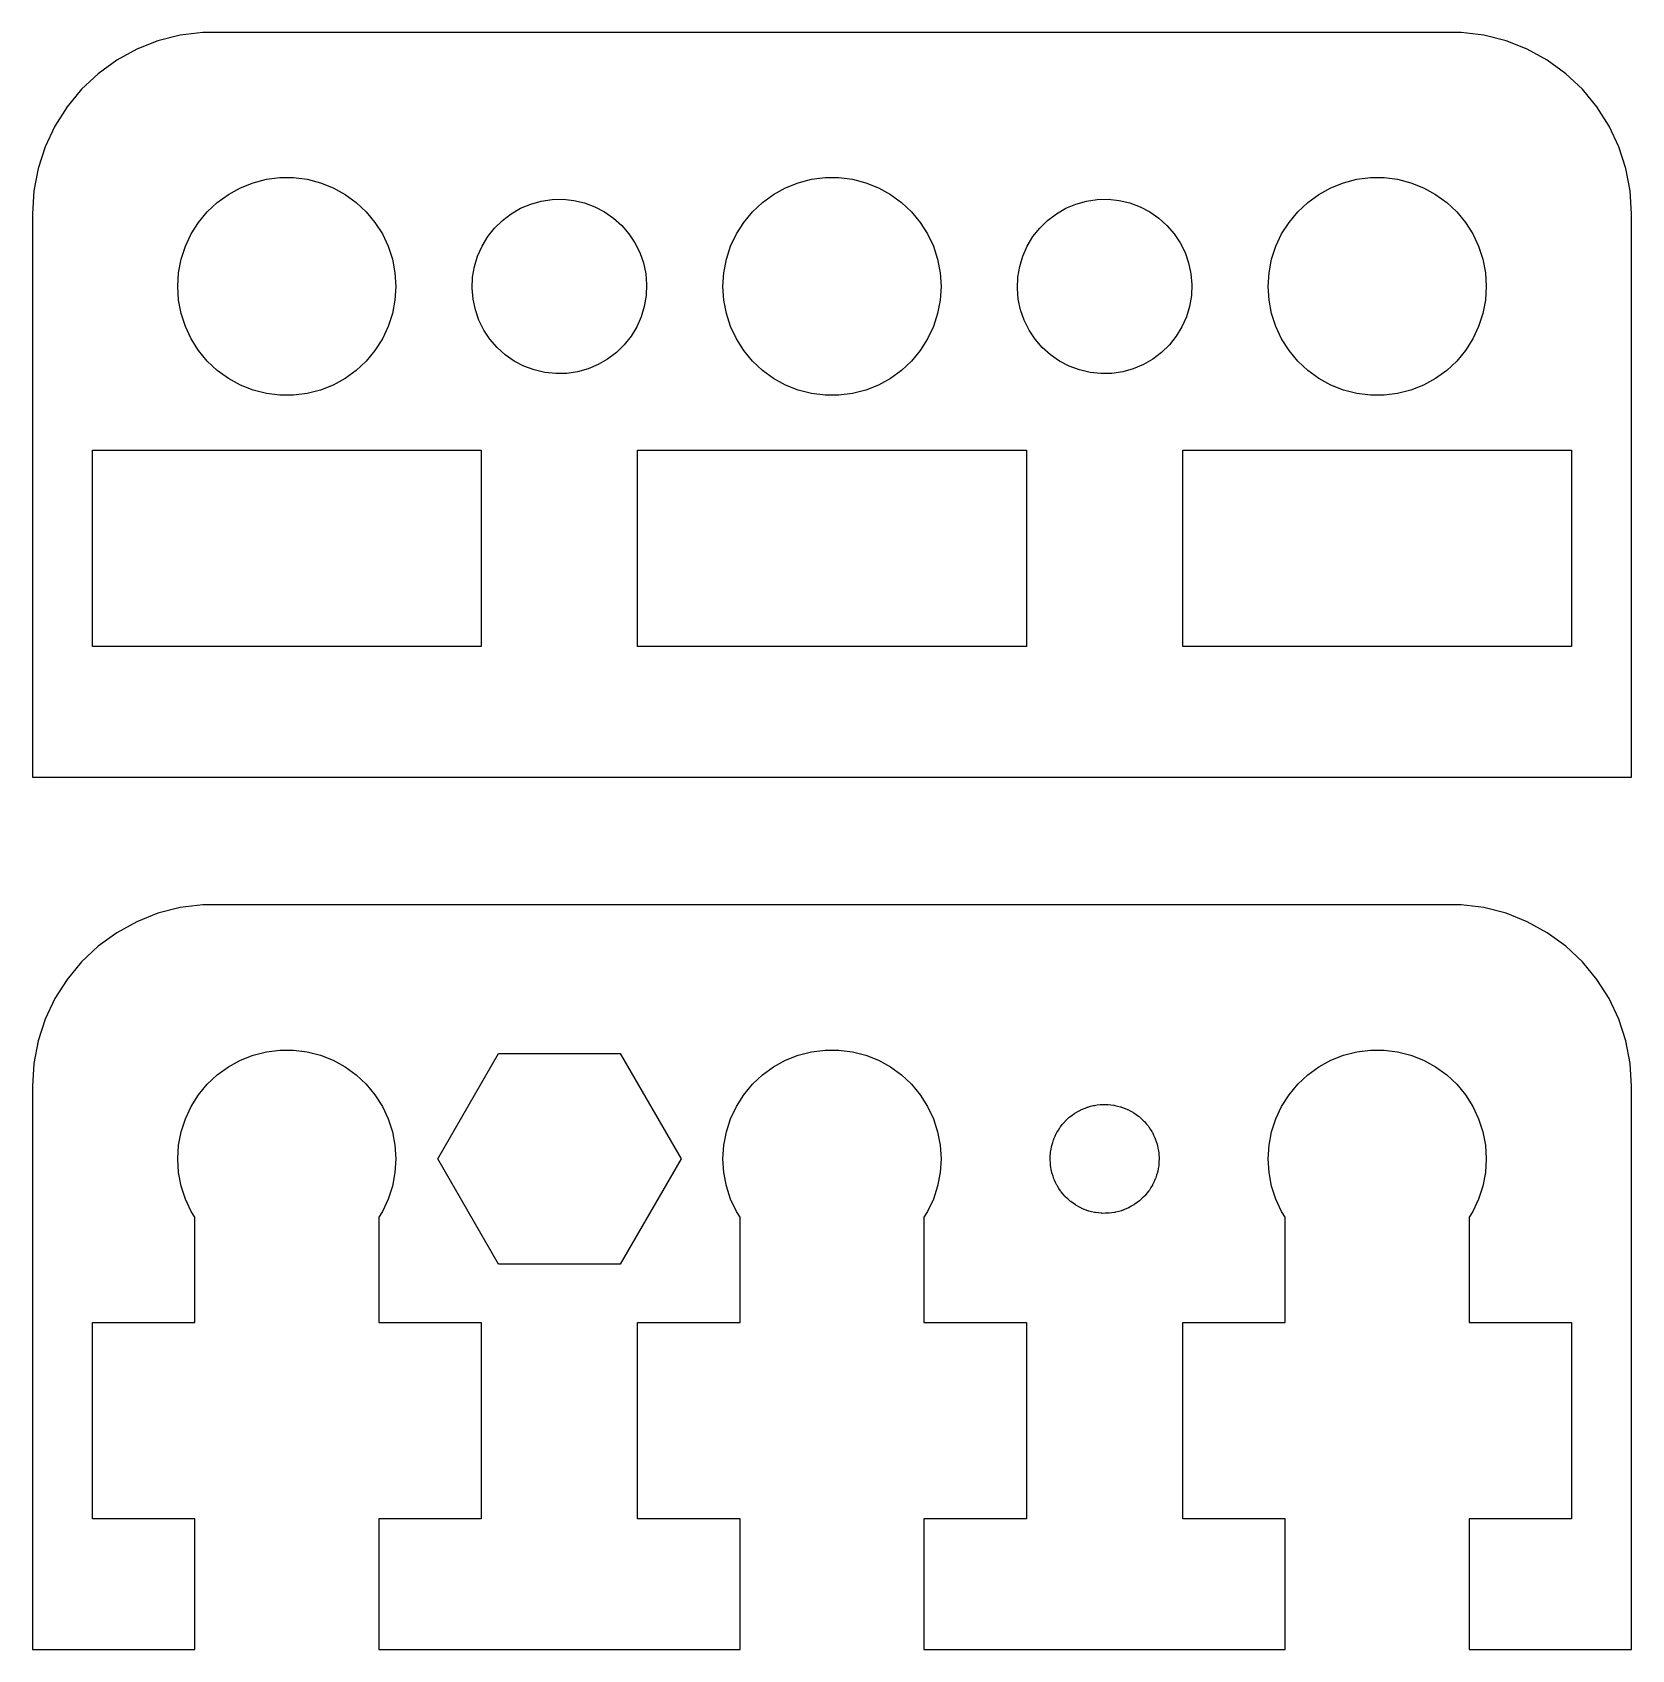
# Model space of a CAD drawing. Header units: metres. Extents: x -22 to 22, y 0 to 92.5.
# Drawn here: x -22 to 22, y 48 to 92.49 of the extents above; entities that cross this region are included whole.
import ezdxf

# ---------------------------------------------------------------- set-up
doc = ezdxf.new("R2010")
doc.units = ezdxf.units.M

msp = doc.modelspace()

# ---------------------------------------------------------------- linework, layer by layer
for p, q in [((-18.5451, 92.2553), (-19.1289, 92.0241)), ((-17.9369, 92.4114), (-18.5451, 92.2553)), ((-17.3139, 92.4901), (-17.9369, 92.4114)), ((17.3139, 92.4901), (-17.3139, 92.4901)), ((17.9369, 92.4114), (17.3139, 92.4901)), ((18.5451, 92.2553), (17.9369, 92.4114)), ((19.1289, 92.0241), (18.5451, 92.2553)), ((-19.6791, 91.7216), (-20.1871, 91.3526)), ((-19.1289, 92.0241), (-19.6791, 91.7216)), ((19.6791, 91.7216), (19.1289, 92.0241)), ((20.1871, 91.3526), (19.6791, 91.7216)), ((-20.1871, 91.3526), (-20.6448, 90.9227)), ((20.6448, 90.9227), (20.1871, 91.3526)), ((-20.6448, 90.9227), (-21.0451, 90.4389)), ((21.0451, 90.4389), (20.6448, 90.9227)), ((-21.0451, 90.4389), (-21.3815, 89.9088)), ((21.3815, 89.9088), (21.0451, 90.4389)), ((-21.3815, 89.9088), (-21.6489, 89.3406)), ((21.6489, 89.3406), (21.3815, 89.9088)), ((-21.6489, 89.3406), (-21.8429, 88.7434)), ((21.8429, 88.7434), (21.6489, 89.3406)), ((-21.8429, 88.7434), (-21.9606, 88.1267)), ((21.9606, 88.1267), (21.8429, 88.7434)), ((-21.9606, 88.1267), (-22, 87.5)), ((-16.6075, 88.033), (-16.2773, 88.2145)), ((-16.2773, 88.2145), (-15.927, 88.3532)), ((-15.927, 88.3532), (-15.5621, 88.4469)), ((-15.5621, 88.4469), (-15.1884, 88.4941)), ((-15.1884, 88.4941), (-14.8116, 88.4941)), ((-14.8116, 88.4941), (-14.4379, 88.4469)), ((-14.4379, 88.4469), (-14.0729, 88.3532)), ((-14.0729, 88.3532), (-13.7227, 88.2145)), ((-13.7227, 88.2145), (-13.3925, 88.033)), ((-1.60747, 88.033), (-1.27733, 88.2145)), ((-1.27733, 88.2145), (-0.92705, 88.3532)), ((-0.92705, 88.3532), (-0.56213, 88.4469)), ((-0.56213, 88.4469), (-0.18837, 88.4941)), ((-0.18837, 88.4941), (0.18837, 88.4941)), ((0.18837, 88.4941), (0.56213, 88.4469)), ((0.56213, 88.4469), (0.92705, 88.3532)), ((0.92705, 88.3532), (1.27733, 88.2145)), ((1.27733, 88.2145), (1.60747, 88.033)), ((13.3925, 88.033), (13.7227, 88.2145)), ((13.7227, 88.2145), (14.0729, 88.3532)), ((14.0729, 88.3532), (14.4379, 88.4469)), ((14.4379, 88.4469), (14.8116, 88.4941)), ((14.8116, 88.4941), (15.1884, 88.4941)), ((15.1884, 88.4941), (15.5621, 88.4469)), ((15.5621, 88.4469), (15.927, 88.3532)), ((15.927, 88.3532), (16.2773, 88.2145)), ((16.2773, 88.2145), (16.6075, 88.033)), ((22, 87.5), (21.9606, 88.1267)), ((-17.1869, 87.5536), (-16.9123, 87.8115)), ((-16.9123, 87.8115), (-16.6075, 88.033)), ((-13.3925, 88.033), (-13.0877, 87.8115)), ((-13.0877, 87.8115), (-12.8131, 87.5536)), ((-8.82812, 87.499), (-8.56712, 87.6497)), ((-8.56712, 87.6497), (-8.28928, 87.7665)), ((-8.28928, 87.7665), (-7.99898, 87.8475)), ((-7.99898, 87.8475), (-7.70082, 87.8916)), ((-7.70082, 87.8916), (-7.39949, 87.8979)), ((-7.39949, 87.8979), (-7.09975, 87.8664)), ((-7.09975, 87.8664), (-6.80632, 87.7976)), ((-6.80632, 87.7976), (-6.52382, 87.6925)), ((-6.52382, 87.6925), (-6.25673, 87.5529)), ((-2.1869, 87.5536), (-1.91226, 87.8115)), ((-1.91226, 87.8115), (-1.60747, 88.033)), ((1.60747, 88.033), (1.91226, 87.8115)), ((1.91226, 87.8115), (2.1869, 87.5536)), ((6.17186, 87.499), (6.43286, 87.6497)), ((6.43286, 87.6497), (6.71071, 87.7665)), ((6.71071, 87.7665), (7.00101, 87.8475)), ((7.00101, 87.8475), (7.29916, 87.8916)), ((7.29916, 87.8916), (7.60049, 87.8979)), ((7.60049, 87.8979), (7.90024, 87.8664)), ((7.90024, 87.8664), (8.19366, 87.7976)), ((8.19366, 87.7976), (8.47617, 87.6925)), ((8.47617, 87.6925), (8.74326, 87.5529)), ((12.8131, 87.5536), (13.0877, 87.8115)), ((13.0877, 87.8115), (13.3925, 88.033)), ((16.6075, 88.033), (16.9123, 87.8115)), ((16.9123, 87.8115), (17.1869, 87.5536)), ((-22, 87.5), (-22, 72)), ((-17.6289, 86.9453), (-17.427, 87.2634)), ((-17.427, 87.2634), (-17.1869, 87.5536)), ((-12.8131, 87.5536), (-12.5729, 87.2634)), ((-12.5729, 87.2634), (-12.3711, 86.9453)), ((-9.28354, 87.1059), (-9.06821, 87.3168)), ((-9.06821, 87.3168), (-8.82812, 87.499)), ((-6.25673, 87.5529), (-6.00923, 87.3809)), ((-6.00923, 87.3809), (-5.78526, 87.1792)), ((-2.62891, 86.9453), (-2.42705, 87.2634)), ((-2.42705, 87.2634), (-2.1869, 87.5536)), ((2.1869, 87.5536), (2.42705, 87.2634)), ((2.42705, 87.2634), (2.62891, 86.9453)), ((5.71645, 87.1059), (5.93178, 87.3168)), ((5.93178, 87.3168), (6.17186, 87.499)), ((8.74326, 87.5529), (8.99075, 87.3809)), ((8.99075, 87.3809), (9.21472, 87.1792)), ((12.3711, 86.9453), (12.5729, 87.2634)), ((12.5729, 87.2634), (12.8131, 87.5536)), ((17.1869, 87.5536), (17.427, 87.2634)), ((17.427, 87.2634), (17.6289, 86.9453)), ((22, 72), (22, 87.5)), ((-17.7893, 86.6044), (-17.6289, 86.9453)), ((-12.3711, 86.9453), (-12.2107, 86.6044)), ((-9.62688, 86.6119), (-9.47075, 86.8697)), ((-9.47075, 86.8697), (-9.28354, 87.1059)), ((-5.78526, 87.1792), (-5.58832, 86.951)), ((-5.58832, 86.951), (-5.42152, 86.7)), ((-2.78932, 86.6044), (-2.62891, 86.9453)), ((2.62891, 86.9453), (2.78932, 86.6044)), ((5.37311, 86.6119), (5.52924, 86.8697)), ((5.52924, 86.8697), (5.71645, 87.1059)), ((9.21472, 87.1792), (9.41167, 86.951)), ((9.41167, 86.951), (9.57846, 86.7)), ((12.2107, 86.6044), (12.3711, 86.9453)), ((17.6289, 86.9453), (17.7893, 86.6044)), ((-17.9057, 86.2461), (-17.7893, 86.6044)), ((-12.2107, 86.6044), (-12.0942, 86.2461)), ((-9.83658, 86.048), (-9.74947, 86.3366)), ((-9.74947, 86.3366), (-9.62688, 86.6119)), ((-5.42152, 86.7), (-5.28752, 86.43)), ((-5.28752, 86.43), (-5.1884, 86.1454)), ((-2.90575, 86.2461), (-2.78932, 86.6044)), ((2.78932, 86.6044), (2.90575, 86.2461)), ((5.16341, 86.048), (5.25052, 86.3366)), ((5.25052, 86.3366), (5.37311, 86.6119)), ((9.57846, 86.7), (9.71246, 86.43)), ((9.71246, 86.43), (9.81158, 86.1454)), ((12.0942, 86.2461), (12.2107, 86.6044)), ((17.7893, 86.6044), (17.9057, 86.2461)), ((-18, 85.5), (-17.9763, 85.876)), ((-17.9763, 85.876), (-17.9057, 86.2461)), ((-12.0942, 86.2461), (-12.0237, 85.876)), ((-12.0237, 85.876), (-12, 85.5)), ((-9.88684, 85.7509), (-9.83658, 86.048)), ((-5.1884, 86.1454), (-5.12573, 85.8506)), ((-3, 85.5), (-2.97633, 85.876)), ((-2.97633, 85.876), (-2.90575, 86.2461)), ((2.90575, 86.2461), (2.97633, 85.876)), ((2.97633, 85.876), (3, 85.5)), ((5.11314, 85.7509), (5.16341, 86.048)), ((9.81158, 86.1454), (9.87425, 85.8506)), ((12, 85.5), (12.0237, 85.876)), ((12.0237, 85.876), (12.0942, 86.2461)), ((17.9057, 86.2461), (17.9763, 85.876)), ((17.9763, 85.876), (18, 85.5)), ((-17.9763, 85.124), (-18, 85.5)), ((-12, 85.5), (-12.0237, 85.124)), ((-9.89946, 85.4497), (-9.88684, 85.7509)), ((-9.87425, 85.1494), (-9.89946, 85.4497)), ((-5.12573, 85.8506), (-5.10052, 85.5502)), ((-5.10052, 85.5502), (-5.11314, 85.2491)), ((-2.97633, 85.124), (-3, 85.5)), ((3, 85.5), (2.97633, 85.124)), ((5.10052, 85.4497), (5.11314, 85.7509)), ((5.12573, 85.1494), (5.10052, 85.4497)), ((9.87425, 85.8506), (9.89946, 85.5502)), ((9.89946, 85.5502), (9.88684, 85.2491)), ((12.0237, 85.124), (12, 85.5)), ((18, 85.5), (17.9763, 85.124)), ((-17.9057, 84.7539), (-17.9763, 85.124)), ((-12.0237, 85.124), (-12.0942, 84.7539)), ((-9.81158, 84.8546), (-9.87425, 85.1494)), ((-5.11314, 85.2491), (-5.16341, 84.952)), ((-2.90575, 84.7539), (-2.97633, 85.124)), ((2.97633, 85.124), (2.90575, 84.7539)), ((5.1884, 84.8546), (5.12573, 85.1494)), ((9.88684, 85.2491), (9.83658, 84.952)), ((12.0942, 84.7539), (12.0237, 85.124)), ((17.9763, 85.124), (17.9057, 84.7539)), ((-17.7893, 84.3956), (-17.9057, 84.7539)), ((-12.0942, 84.7539), (-12.2107, 84.3956)), ((-9.71246, 84.57), (-9.81158, 84.8546)), ((-9.57846, 84.3), (-9.71246, 84.57)), ((-5.25052, 84.6634), (-5.37311, 84.3881)), ((-5.16341, 84.952), (-5.25052, 84.6634)), ((-2.78932, 84.3956), (-2.90575, 84.7539)), ((2.90575, 84.7539), (2.78932, 84.3956)), ((5.28752, 84.57), (5.1884, 84.8546)), ((5.42152, 84.3), (5.28752, 84.57)), ((9.74947, 84.6634), (9.62688, 84.3881)), ((9.83658, 84.952), (9.74947, 84.6634)), ((12.2107, 84.3956), (12.0942, 84.7539)), ((17.9057, 84.7539), (17.7893, 84.3956)), ((-17.6289, 84.0547), (-17.7893, 84.3956)), ((-12.2107, 84.3956), (-12.3711, 84.0547)), ((-9.41167, 84.049), (-9.57846, 84.3)), ((-5.52924, 84.1303), (-5.71645, 83.8941)), ((-5.37311, 84.3881), (-5.52924, 84.1303)), ((-2.62891, 84.0547), (-2.78932, 84.3956)), ((2.78932, 84.3956), (2.62891, 84.0547)), ((5.58832, 84.049), (5.42152, 84.3)), ((9.47075, 84.1303), (9.28354, 83.8941)), ((9.62688, 84.3881), (9.47075, 84.1303)), ((12.3711, 84.0547), (12.2107, 84.3956)), ((17.7893, 84.3956), (17.6289, 84.0547)), ((-17.427, 83.7366), (-17.6289, 84.0547)), ((-17.1869, 83.4464), (-17.427, 83.7366)), ((-12.5729, 83.7366), (-12.8131, 83.4464)), ((-12.3711, 84.0547), (-12.5729, 83.7366)), ((-9.21472, 83.8208), (-9.41167, 84.049)), ((-8.99075, 83.6191), (-9.21472, 83.8208)), ((-5.93178, 83.6832), (-6.17186, 83.501)), ((-5.71645, 83.8941), (-5.93178, 83.6832)), ((-2.42705, 83.7366), (-2.62891, 84.0547)), ((-2.1869, 83.4464), (-2.42705, 83.7366)), ((2.42705, 83.7366), (2.1869, 83.4464)), ((2.62891, 84.0547), (2.42705, 83.7366)), ((5.78526, 83.8208), (5.58832, 84.049)), ((6.00923, 83.6191), (5.78526, 83.8208)), ((9.06821, 83.6832), (8.82812, 83.501)), ((9.28354, 83.8941), (9.06821, 83.6832)), ((12.5729, 83.7366), (12.3711, 84.0547)), ((12.8131, 83.4464), (12.5729, 83.7366)), ((17.427, 83.7366), (17.1869, 83.4464)), ((17.6289, 84.0547), (17.427, 83.7366)), ((-16.9123, 83.1884), (-17.1869, 83.4464)), ((-12.8131, 83.4464), (-13.0877, 83.1884)), ((-8.74326, 83.4471), (-8.99075, 83.6191)), ((-8.47617, 83.3075), (-8.74326, 83.4471)), ((-8.19366, 83.2024), (-8.47617, 83.3075)), ((-7.90024, 83.1336), (-8.19366, 83.2024)), ((-6.71071, 83.2335), (-7.00101, 83.1524)), ((-6.43286, 83.3503), (-6.71071, 83.2335)), ((-6.17186, 83.501), (-6.43286, 83.3503)), ((-1.91226, 83.1884), (-2.1869, 83.4464)), ((2.1869, 83.4464), (1.91226, 83.1884)), ((6.25673, 83.4471), (6.00923, 83.6191)), ((6.52382, 83.3075), (6.25673, 83.4471)), ((6.80632, 83.2024), (6.52382, 83.3075)), ((7.09975, 83.1336), (6.80632, 83.2024)), ((8.28928, 83.2335), (7.99898, 83.1524)), ((8.56712, 83.3503), (8.28928, 83.2335)), ((8.82812, 83.501), (8.56712, 83.3503)), ((13.0877, 83.1884), (12.8131, 83.4464)), ((17.1869, 83.4464), (16.9123, 83.1884)), ((-16.6075, 82.967), (-16.9123, 83.1884)), ((-16.2773, 82.7855), (-16.6075, 82.967)), ((-15.927, 82.6468), (-16.2773, 82.7855)), ((-13.7227, 82.7855), (-14.0729, 82.6468)), ((-13.3925, 82.967), (-13.7227, 82.7855)), ((-13.0877, 83.1884), (-13.3925, 82.967)), ((-7.60049, 83.1021), (-7.90024, 83.1336)), ((-7.29916, 83.1084), (-7.60049, 83.1021)), ((-7.00101, 83.1524), (-7.29916, 83.1084)), ((-1.60747, 82.967), (-1.91226, 83.1884)), ((-1.27733, 82.7855), (-1.60747, 82.967)), ((-0.92705, 82.6468), (-1.27733, 82.7855)), ((1.27733, 82.7855), (0.92705, 82.6468)), ((1.60747, 82.967), (1.27733, 82.7855)), ((1.91226, 83.1884), (1.60747, 82.967)), ((7.39949, 83.1021), (7.09975, 83.1336)), ((7.70082, 83.1084), (7.39949, 83.1021)), ((7.99898, 83.1524), (7.70082, 83.1084)), ((13.3925, 82.967), (13.0877, 83.1884)), ((13.7227, 82.7855), (13.3925, 82.967)), ((14.0729, 82.6468), (13.7227, 82.7855)), ((16.2773, 82.7855), (15.927, 82.6468)), ((16.6075, 82.967), (16.2773, 82.7855)), ((16.9123, 83.1884), (16.6075, 82.967)), ((-15.5621, 82.5531), (-15.927, 82.6468)), ((-15.1884, 82.5059), (-15.5621, 82.5531)), ((-14.8116, 82.5059), (-15.1884, 82.5059)), ((-14.4379, 82.5531), (-14.8116, 82.5059)), ((-14.0729, 82.6468), (-14.4379, 82.5531)), ((-0.56213, 82.5531), (-0.92705, 82.6468)), ((-0.18837, 82.5059), (-0.56213, 82.5531)), ((0.18837, 82.5059), (-0.18837, 82.5059)), ((0.56213, 82.5531), (0.18837, 82.5059)), ((0.92705, 82.6468), (0.56213, 82.5531)), ((14.4379, 82.5531), (14.0729, 82.6468)), ((14.8116, 82.5059), (14.4379, 82.5531)), ((15.1884, 82.5059), (14.8116, 82.5059)), ((15.5621, 82.5531), (15.1884, 82.5059)), ((15.927, 82.6468), (15.5621, 82.5531)), ((-20.3466, 75.6), (-20.3466, 81)), ((-20.3466, 81), (-9.65337, 81)), ((-9.65337, 81), (-9.65337, 75.6)), ((-5.34662, 75.6), (-5.34662, 81)), ((-5.34662, 81), (5.34662, 81)), ((5.34662, 81), (5.34662, 75.6)), ((9.65337, 75.6), (9.65337, 81)), ((9.65337, 81), (20.3466, 81)), ((20.3466, 81), (20.3466, 75.6)), ((-9.65337, 75.6), (-20.3466, 75.6)), ((5.34662, 75.6), (-5.34662, 75.6)), ((20.3466, 75.6), (9.65337, 75.6)), ((-22, 72), (22, 72)), ((-18.5451, 68.2553), (-19.1289, 68.0241)), ((-17.9369, 68.4114), (-18.5451, 68.2553)), ((-17.3139, 68.4901), (-17.9369, 68.4114)), ((17.3139, 68.4901), (-17.3139, 68.4901)), ((17.9369, 68.4114), (17.3139, 68.4901)), ((18.5451, 68.2553), (17.9369, 68.4114)), ((19.1289, 68.0241), (18.5451, 68.2553)), ((-19.6791, 67.7216), (-20.1871, 67.3526)), ((-19.1289, 68.0241), (-19.6791, 67.7216)), ((19.6791, 67.7216), (19.1289, 68.0241)), ((20.1871, 67.3526), (19.6791, 67.7216)), ((-20.1871, 67.3526), (-20.6448, 66.9227)), ((20.6448, 66.9227), (20.1871, 67.3526)), ((-20.6448, 66.9227), (-21.0451, 66.4389)), ((21.0451, 66.4389), (20.6448, 66.9227)), ((-21.0451, 66.4389), (-21.3815, 65.9088)), ((21.3815, 65.9088), (21.0451, 66.4389)), ((-21.3815, 65.9088), (-21.6489, 65.3406)), ((21.6489, 65.3406), (21.3815, 65.9088)), ((-21.6489, 65.3406), (-21.8429, 64.7434)), ((21.8429, 64.7434), (21.6489, 65.3406)), ((-21.8429, 64.7434), (-21.9606, 64.1267)), ((21.9606, 64.1267), (21.8429, 64.7434)), ((-21.9606, 64.1267), (-22, 63.5)), ((-16.6075, 64.033), (-16.2773, 64.2145)), ((-16.2773, 64.2145), (-15.927, 64.3532)), ((-15.927, 64.3532), (-15.5621, 64.4469)), ((-15.5621, 64.4469), (-15.1884, 64.4941)), ((-15.1884, 64.4941), (-14.8116, 64.4941)), ((-14.8116, 64.4941), (-14.4379, 64.4469)), ((-14.4379, 64.4469), (-14.0729, 64.3532)), ((-14.0729, 64.3532), (-13.7227, 64.2145)), ((-13.7227, 64.2145), (-13.3925, 64.033)), ((-10.8466, 61.5), (-9.17329, 64.3982)), ((-9.17329, 64.3982), (-5.82671, 64.3982)), ((-5.82671, 64.3982), (-4.1534, 61.5)), ((-1.60747, 64.033), (-1.27733, 64.2145)), ((-1.27733, 64.2145), (-0.92705, 64.3532)), ((-0.92705, 64.3532), (-0.56213, 64.4469)), ((-0.56213, 64.4469), (-0.18837, 64.4941)), ((-0.18837, 64.4941), (0.18837, 64.4941)), ((0.18837, 64.4941), (0.56213, 64.4469)), ((0.56213, 64.4469), (0.92705, 64.3532)), ((0.92705, 64.3532), (1.27733, 64.2145)), ((1.27733, 64.2145), (1.60747, 64.033)), ((13.3925, 64.033), (13.7227, 64.2145)), ((13.7227, 64.2145), (14.0729, 64.3532)), ((14.0729, 64.3532), (14.4379, 64.4469)), ((14.4379, 64.4469), (14.8116, 64.4941)), ((14.8116, 64.4941), (15.1884, 64.4941)), ((15.1884, 64.4941), (15.5621, 64.4469)), ((15.5621, 64.4469), (15.927, 64.3532)), ((15.927, 64.3532), (16.2773, 64.2145)), ((16.2773, 64.2145), (16.6075, 64.033)), ((22, 63.5), (21.9606, 64.1267)), ((-17.1869, 63.5536), (-16.9123, 63.8115)), ((-16.9123, 63.8115), (-16.6075, 64.033)), ((-13.3925, 64.033), (-13.0877, 63.8115)), ((-13.0877, 63.8115), (-12.8131, 63.5536)), ((-2.1869, 63.5536), (-1.91226, 63.8115)), ((-1.91226, 63.8115), (-1.60747, 64.033)), ((1.60747, 64.033), (1.91226, 63.8115)), ((1.91226, 63.8115), (2.1869, 63.5536)), ((12.8131, 63.5536), (13.0877, 63.8115)), ((13.0877, 63.8115), (13.3925, 64.033)), ((16.6075, 64.033), (16.9123, 63.8115)), ((16.9123, 63.8115), (17.1869, 63.5536)), ((-22, 63.5), (-22, 48)), ((-17.6289, 62.9453), (-17.427, 63.2634)), ((-17.427, 63.2634), (-17.1869, 63.5536)), ((-12.8131, 63.5536), (-12.5729, 63.2634)), ((-12.5729, 63.2634), (-12.3711, 62.9453)), ((-2.62891, 62.9453), (-2.42705, 63.2634)), ((-2.42705, 63.2634), (-2.1869, 63.5536)), ((2.1869, 63.5536), (2.42705, 63.2634)), ((2.42705, 63.2634), (2.62891, 62.9453)), ((12.3711, 62.9453), (12.5729, 63.2634)), ((12.5729, 63.2634), (12.8131, 63.5536)), ((17.1869, 63.5536), (17.427, 63.2634)), ((17.427, 63.2634), (17.6289, 62.9453)), ((22, 48), (22, 63.5)), ((-17.7893, 62.6044), (-17.6289, 62.9453)), ((-12.3711, 62.9453), (-12.2107, 62.6044)), ((-2.78932, 62.6044), (-2.62891, 62.9453)), ((2.62891, 62.9453), (2.78932, 62.6044)), ((6.60738, 62.7019), (6.66991, 62.7494)), ((6.66991, 62.7494), (6.68353, 62.7572)), ((6.68353, 62.7572), (6.69626, 62.7665)), ((6.69626, 62.7665), (6.76505, 62.8043)), ((6.76505, 62.8043), (6.83304, 62.8436)), ((6.83304, 62.8436), (6.84753, 62.8497)), ((6.84753, 62.8497), (6.86133, 62.8572)), ((6.86133, 62.8572), (6.93431, 62.8861)), ((6.93431, 62.8861), (7.0067, 62.9165)), ((7.0067, 62.9165), (7.02184, 62.9208)), ((7.02184, 62.9208), (7.03647, 62.9266)), ((7.03647, 62.9266), (7.1125, 62.9461)), ((7.1125, 62.9461), (7.18813, 62.9672)), ((7.18813, 62.9672), (7.20369, 62.9695)), ((7.20369, 62.9695), (7.21892, 62.9734)), ((7.21892, 62.9734), (7.29681, 62.9833)), ((7.29681, 62.9833), (7.37448, 62.9947)), ((7.37448, 62.9947), (7.3902, 62.9951)), ((7.3902, 62.9951), (7.40581, 62.997)), ((7.40581, 62.997), (7.48433, 62.997)), ((7.48433, 62.997), (7.56281, 62.9987)), ((7.56281, 62.9987), (7.57845, 62.997)), ((7.57845, 62.997), (7.59418, 62.997)), ((7.59418, 62.997), (7.67207, 62.9872)), ((7.67207, 62.9872), (7.75015, 62.979)), ((7.75015, 62.979), (7.76546, 62.9754)), ((7.76546, 62.9754), (7.78107, 62.9734)), ((7.78107, 62.9734), (7.85712, 62.9539)), ((7.85712, 62.9539), (7.93353, 62.936)), ((7.93353, 62.936), (7.94829, 62.9305)), ((7.94829, 62.9305), (7.96352, 62.9266)), ((7.96352, 62.9266), (8.0365, 62.8977)), ((8.0365, 62.8977), (8.11009, 62.8703)), ((8.11009, 62.8703), (8.12404, 62.863)), ((8.12404, 62.863), (8.13866, 62.8572)), ((8.13866, 62.8572), (8.20744, 62.8194)), ((8.20744, 62.8194), (8.27704, 62.783)), ((8.27704, 62.783), (8.28995, 62.7741)), ((8.28995, 62.7741), (8.30373, 62.7665)), ((8.30373, 62.7665), (8.36723, 62.7204)), ((12.2107, 62.6044), (12.3711, 62.9453)), ((17.6289, 62.9453), (17.7893, 62.6044)), ((-17.9057, 62.2461), (-17.7893, 62.6044)), ((-12.2107, 62.6044), (-12.0942, 62.2461)), ((-2.90575, 62.2461), (-2.78932, 62.6044)), ((2.78932, 62.6044), (2.90575, 62.2461)), ((6.18553, 62.2226), (6.2276, 62.2889)), ((6.2276, 62.2889), (6.26826, 62.3561)), ((6.26826, 62.3561), (6.27805, 62.3684)), ((6.27805, 62.3684), (6.28647, 62.3817)), ((6.28647, 62.3817), (6.33652, 62.4422)), ((6.33652, 62.4422), (6.38527, 62.5037)), ((6.38527, 62.5037), (6.39651, 62.5147)), ((6.39651, 62.5147), (6.40654, 62.5268)), ((6.40654, 62.5268), (6.46378, 62.5806)), ((6.46378, 62.5806), (6.51987, 62.6355)), ((6.51987, 62.6355), (6.53239, 62.645)), ((6.53239, 62.645), (6.54385, 62.6558)), ((6.54385, 62.6558), (6.60738, 62.7019)), ((8.36723, 62.7204), (8.43172, 62.6755)), ((8.43172, 62.6755), (8.44341, 62.665)), ((8.44341, 62.665), (8.45613, 62.6558)), ((8.45613, 62.6558), (8.51335, 62.602)), ((8.51335, 62.602), (8.5717, 62.5495)), ((8.5717, 62.5495), (8.58199, 62.5376)), ((8.58199, 62.5376), (8.59344, 62.5268)), ((8.59344, 62.5268), (8.64348, 62.4663)), ((8.64348, 62.4663), (8.69479, 62.4069)), ((8.69479, 62.4069), (8.70349, 62.3938)), ((8.70349, 62.3938), (8.71352, 62.3817)), ((8.71352, 62.3817), (8.75558, 62.3154)), ((8.75558, 62.3154), (8.79903, 62.25)), ((12.0942, 62.2461), (12.2107, 62.6044)), ((17.7893, 62.6044), (17.9057, 62.2461)), ((-18, 61.5), (-17.9763, 61.876)), ((-17.9763, 61.876), (-17.9057, 62.2461)), ((-12.0942, 62.2461), (-12.0237, 61.876)), ((-12.0237, 61.876), (-12, 61.5)), ((-3, 61.5), (-2.97633, 61.876)), ((-2.97633, 61.876), (-2.90575, 62.2461)), ((2.90575, 62.2461), (2.97633, 61.876)), ((2.97633, 61.876), (3, 61.5)), ((6.02654, 61.7651), (6.03963, 61.8425)), ((6.03963, 61.8425), (6.04417, 61.8576)), ((6.04417, 61.8576), (6.04712, 61.873)), ((6.04712, 61.873), (6.07137, 61.9477)), ((6.07137, 61.9477), (6.09407, 62.0229)), ((6.09407, 62.0229), (6.10046, 62.0372)), ((6.10046, 62.0372), (6.10533, 62.0522)), ((6.10533, 62.0522), (6.13875, 62.1232)), ((6.13875, 62.1232), (6.17068, 62.1949)), ((6.17068, 62.1949), (6.17883, 62.2084)), ((6.17883, 62.2084), (6.18553, 62.2226)), ((8.79903, 62.25), (8.80603, 62.2359)), ((8.80603, 62.2359), (8.81445, 62.2226)), ((8.81445, 62.2226), (8.84787, 62.1516)), ((8.84787, 62.1516), (8.88278, 62.0813)), ((8.88278, 62.0813), (8.88795, 62.0664)), ((8.88795, 62.0664), (8.89465, 62.0522)), ((8.89465, 62.0522), (8.91891, 61.9775)), ((8.91891, 61.9775), (8.94473, 61.9034)), ((8.94473, 61.9034), (8.94801, 61.888)), ((8.94801, 61.888), (8.95287, 61.873)), ((8.95287, 61.873), (8.96758, 61.7959)), ((12, 61.5), (12.0237, 61.876)), ((12.0237, 61.876), (12.0942, 62.2461)), ((17.9057, 62.2461), (17.9763, 61.876)), ((17.9763, 61.876), (18, 61.5)), ((-17.9763, 61.124), (-18, 61.5)), ((-12, 61.5), (-12.0237, 61.124)), ((-9.17329, 58.6018), (-10.8466, 61.5)), ((-4.1534, 61.5), (-5.82669, 58.6018)), ((-2.97633, 61.124), (-3, 61.5)), ((3, 61.5), (2.97633, 61.124)), ((6, 61.5), (6.00491, 61.5783)), ((6.00098, 61.4843), (6, 61.5)), ((6.00032, 61.4686), (6.00098, 61.4843)), ((6.0069, 61.3903), (6.00032, 61.4686)), ((6.00491, 61.5783), (6.00821, 61.6568)), ((6.00821, 61.6568), (6.01083, 61.6723)), ((6.01083, 61.6723), (6.01183, 61.688)), ((6.01183, 61.688), (6.02654, 61.7651)), ((8.96758, 61.7959), (8.9839, 61.7191)), ((8.9839, 61.7191), (8.98521, 61.7034)), ((8.98521, 61.7034), (8.98816, 61.688)), ((8.98816, 61.688), (8.99309, 61.6096)), ((8.99506, 61.4216), (8.99178, 61.3432)), ((8.99309, 61.6096), (8.99966, 61.5314)), ((9, 61.5), (8.99506, 61.4216)), ((8.99966, 61.5314), (8.99901, 61.5157)), ((8.99901, 61.5157), (9, 61.5)), ((12.0237, 61.124), (12, 61.5)), ((18, 61.5), (17.9763, 61.124)), ((-17.9057, 60.7539), (-17.9763, 61.124)), ((-12.0237, 61.124), (-12.0942, 60.7539)), ((-2.90575, 60.7539), (-2.97633, 61.124)), ((2.97633, 61.124), (2.90575, 60.7539)), ((6.01183, 61.312), (6.0069, 61.3903)), ((6.01477, 61.2965), (6.01183, 61.312)), ((6.01608, 61.2809), (6.01477, 61.2965)), ((6.03241, 61.2041), (6.01608, 61.2809)), ((6.04712, 61.127), (6.03241, 61.2041)), ((6.05197, 61.112), (6.04712, 61.127)), ((6.05525, 61.0966), (6.05197, 61.112)), ((6.08107, 61.0225), (6.05525, 61.0966)), ((6.10533, 60.9478), (6.08107, 61.0225)), ((8.89952, 60.9628), (8.89465, 60.9478)), ((8.90591, 60.9771), (8.89952, 60.9628)), ((8.92862, 61.0523), (8.90591, 60.9771)), ((8.95287, 61.127), (8.92862, 61.0523)), ((8.95581, 61.1424), (8.95287, 61.127)), ((8.96036, 61.1575), (8.95581, 61.1424)), ((8.97345, 61.2349), (8.96036, 61.1575)), ((8.98816, 61.312), (8.97345, 61.2349)), ((8.98915, 61.3277), (8.98816, 61.312)), ((8.99178, 61.3432), (8.98915, 61.3277)), ((12.0942, 60.7539), (12.0237, 61.124)), ((17.9763, 61.124), (17.9057, 60.7539)), ((-17.7893, 60.3956), (-17.9057, 60.7539)), ((-12.0942, 60.7539), (-12.2107, 60.3956)), ((-2.78932, 60.3956), (-2.90575, 60.7539)), ((2.90575, 60.7539), (2.78932, 60.3956)), ((6.11203, 60.9336), (6.10533, 60.9478)), ((6.1172, 60.9187), (6.11203, 60.9336)), ((6.1521, 60.8484), (6.1172, 60.9187)), ((6.18553, 60.7774), (6.1521, 60.8484)), ((6.19395, 60.7641), (6.18553, 60.7774)), ((6.20096, 60.75), (6.19395, 60.7641)), ((6.2444, 60.6846), (6.20096, 60.75)), ((6.28647, 60.6183), (6.2444, 60.6846)), ((6.29649, 60.6062), (6.28647, 60.6183)), ((6.30519, 60.5931), (6.29649, 60.6062)), ((6.35651, 60.5336), (6.30519, 60.5931)), ((6.40654, 60.4732), (6.35651, 60.5336)), ((8.66347, 60.5578), (8.61472, 60.4963)), ((8.71352, 60.6183), (8.66347, 60.5578)), ((8.72194, 60.6316), (8.71352, 60.6183)), ((8.73172, 60.6439), (8.72194, 60.6316)), ((8.77238, 60.7111), (8.73172, 60.6439)), ((8.81445, 60.7774), (8.77238, 60.7111)), ((8.82115, 60.7916), (8.81445, 60.7774)), ((8.8293, 60.8051), (8.82115, 60.7916)), ((8.86124, 60.8768), (8.8293, 60.8051)), ((8.89465, 60.9478), (8.86124, 60.8768)), ((12.2107, 60.3956), (12.0942, 60.7539)), ((17.9057, 60.7539), (17.7893, 60.3956)), ((-17.6289, 60.0547), (-17.7893, 60.3956)), ((-12.2107, 60.3956), (-12.3711, 60.0547)), ((-2.62891, 60.0547), (-2.78932, 60.3956)), ((2.78932, 60.3956), (2.62891, 60.0547)), ((6.418, 60.4624), (6.40654, 60.4732)), ((6.42828, 60.4505), (6.418, 60.4624)), ((6.48663, 60.398), (6.42828, 60.4505)), ((6.54385, 60.3442), (6.48663, 60.398)), ((6.55658, 60.335), (6.54385, 60.3442)), ((6.56827, 60.3244), (6.55658, 60.335)), ((6.63275, 60.2796), (6.56827, 60.3244)), ((6.69626, 60.2335), (6.63275, 60.2796)), ((6.71004, 60.2259), (6.69626, 60.2335)), ((6.72295, 60.2169), (6.71004, 60.2259)), ((6.79254, 60.1806), (6.72295, 60.2169)), ((6.86133, 60.1427), (6.79254, 60.1806)), ((6.87595, 60.137), (6.86133, 60.1427)), ((6.88989, 60.1297), (6.87595, 60.137)), ((6.96349, 60.1023), (6.88989, 60.1297)), ((7.03647, 60.0734), (6.96349, 60.1023)), ((7.0517, 60.0695), (7.03647, 60.0734)), ((7.06645, 60.064), (7.0517, 60.0695)), ((7.14287, 60.0461), (7.06645, 60.064)), ((7.96352, 60.0734), (7.88748, 60.0539)), ((7.97813, 60.0792), (7.96352, 60.0734)), ((7.99329, 60.0834), (7.97813, 60.0792)), ((8.06567, 60.1139), (7.99329, 60.0834)), ((8.13866, 60.1427), (8.06567, 60.1139)), ((8.15244, 60.1503), (8.13866, 60.1427)), ((8.16695, 60.1564), (8.15244, 60.1503)), ((8.23494, 60.1957), (8.16695, 60.1564)), ((8.30373, 60.2335), (8.23494, 60.1957)), ((8.31645, 60.2428), (8.30373, 60.2335)), ((8.33008, 60.2506), (8.31645, 60.2428)), ((8.39261, 60.2981), (8.33008, 60.2506)), ((8.45613, 60.3442), (8.39261, 60.2981)), ((8.46759, 60.355), (8.45613, 60.3442)), ((8.48012, 60.3645), (8.46759, 60.355)), ((8.53621, 60.4194), (8.48012, 60.3645)), ((8.59344, 60.4732), (8.53621, 60.4194)), ((8.60347, 60.4853), (8.59344, 60.4732)), ((8.61472, 60.4963), (8.60347, 60.4853)), ((12.3711, 60.0547), (12.2107, 60.3956)), ((17.7893, 60.3956), (17.6289, 60.0547)), ((-17.5307, 59.9), (-17.6289, 60.0547)), ((-17.5307, 57), (-17.5307, 59.9)), ((-12.3711, 60.0547), (-12.4693, 59.9)), ((-12.4693, 59.9), (-12.4693, 57)), ((-2.53072, 59.9), (-2.62891, 60.0547)), ((-2.53072, 57), (-2.53072, 59.9)), ((2.62891, 60.0547), (2.53072, 59.9)), ((2.53072, 59.9), (2.53072, 57)), ((7.21892, 60.0266), (7.14287, 60.0461)), ((7.23453, 60.0246), (7.21892, 60.0266)), ((7.24983, 60.021), (7.23453, 60.0246)), ((7.32791, 60.0128), (7.24983, 60.021)), ((7.40581, 60.0029), (7.32791, 60.0128)), ((7.42154, 60.0029), (7.40581, 60.0029)), ((7.43718, 60.0013), (7.42154, 60.0029)), ((7.51566, 60.0029), (7.43718, 60.0013)), ((7.59418, 60.0029), (7.51566, 60.0029)), ((7.60979, 60.0049), (7.59418, 60.0029)), ((7.6255, 60.0052), (7.60979, 60.0049)), ((7.70317, 60.0167), (7.6255, 60.0052)), ((7.78107, 60.0266), (7.70317, 60.0167)), ((7.7963, 60.0305), (7.78107, 60.0266)), ((7.81186, 60.0328), (7.7963, 60.0305)), ((7.88748, 60.0539), (7.81186, 60.0328)), ((12.4693, 59.9), (12.3711, 60.0547)), ((12.4693, 57), (12.4693, 59.9)), ((17.6289, 60.0547), (17.5307, 59.9)), ((17.5307, 59.9), (17.5307, 57)), ((-5.82669, 58.6018), (-9.17329, 58.6018)), ((-20.3466, 51.6), (-20.3466, 57)), ((-20.3466, 57), (-17.5307, 57)), ((-12.4693, 57), (-9.65337, 57)), ((-9.65337, 57), (-9.65337, 51.6)), ((-5.34662, 51.6), (-5.34662, 57)), ((-5.34662, 57), (-2.53072, 57)), ((2.53072, 57), (5.34662, 57)), ((5.34662, 57), (5.34662, 51.6)), ((9.65337, 51.6), (9.65337, 57)), ((9.65337, 57), (12.4693, 57)), ((17.5307, 57), (20.3466, 57)), ((20.3466, 57), (20.3466, 51.6)), ((-17.5307, 51.6), (-20.3466, 51.6)), ((-17.5307, 48), (-17.5307, 51.6)), ((-9.65337, 51.6), (-12.4693, 51.6)), ((-12.4693, 51.6), (-12.4693, 48)), ((-2.53072, 51.6), (-5.34662, 51.6)), ((-2.53072, 48), (-2.53072, 51.6)), ((5.34662, 51.6), (2.53072, 51.6)), ((2.53072, 51.6), (2.53072, 48)), ((12.4693, 51.6), (9.65337, 51.6)), ((12.4693, 48), (12.4693, 51.6)), ((20.3466, 51.6), (17.5307, 51.6)), ((17.5307, 51.6), (17.5307, 48)), ((-22, 48), (-17.5307, 48)), ((-12.4693, 48), (-2.53072, 48)), ((2.53072, 48), (12.4693, 48)), ((17.5307, 48), (22, 48))]:
    msp.add_line(p, q)

doc.saveas('drawing.dxf')
